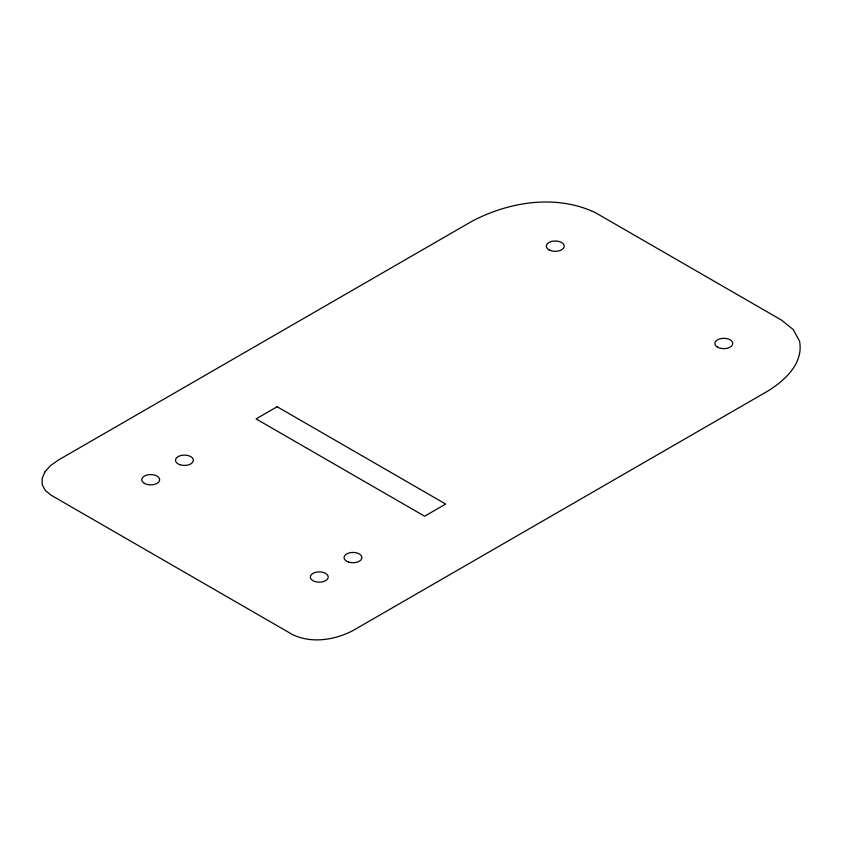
<?xml version="1.0" encoding="UTF-8"?>
<svg xmlns="http://www.w3.org/2000/svg" width="842" height="842" viewBox="0 0 842 842"><rect width="100%" height="100%" fill="white"/><g stroke="black" fill="none" stroke-linecap="round" stroke-linejoin="round"><path stroke-width="1.26" d="M44.868 472.004L42.1 478.519L42.258 484.845L45.342 490.528L51.13 495.212L292.469 634.542C311.666 643.804 334.884 640.078 353.208 630.437L767.051 391.509C784.407 380.963 803.742 363.723 799.563 341.22L793.301 329.632L781.523 320.118L595.736 212.858C556.657 193.997 509.389 201.585 472.078 221.204L58.235 460.142L50.362 465.731L44.868 472.004M277.144 406.739L256.073 418.906L424.631 516.22L445.702 504.053L277.144 406.739M717.5 347.136A8.936 5.157 0 0 0 732.456 344.82A8.936 5.157 0 0 0 721.51 338.495A8.936 5.157 0 0 0 717.5 347.136M548.942 249.821A8.936 5.157 0 0 0 563.898 247.506A8.936 5.157 0 0 0 552.952 241.18A8.936 5.157 0 0 0 548.942 249.821M179.967 464.731A8.936 5.157 0 0 0 193.376 460.258A8.936 5.157 0 0 0 179.967 455.796A8.936 5.157 0 0 0 179.967 464.731M144.403 483.371A8.936 5.157 0 0 0 159.359 481.056A8.936 5.157 0 0 0 148.413 474.741A8.936 5.157 0 0 0 144.403 483.371M348.525 562.046A8.936 5.157 0 0 0 361.934 557.572A8.936 5.157 0 0 0 348.525 553.11A8.936 5.157 0 0 0 348.525 562.046M314.813 581.506A8.936 5.157 0 0 0 328.222 577.044A8.936 5.157 0 0 0 314.813 572.571A8.936 5.157 0 0 0 314.813 581.506"/></g></svg>
